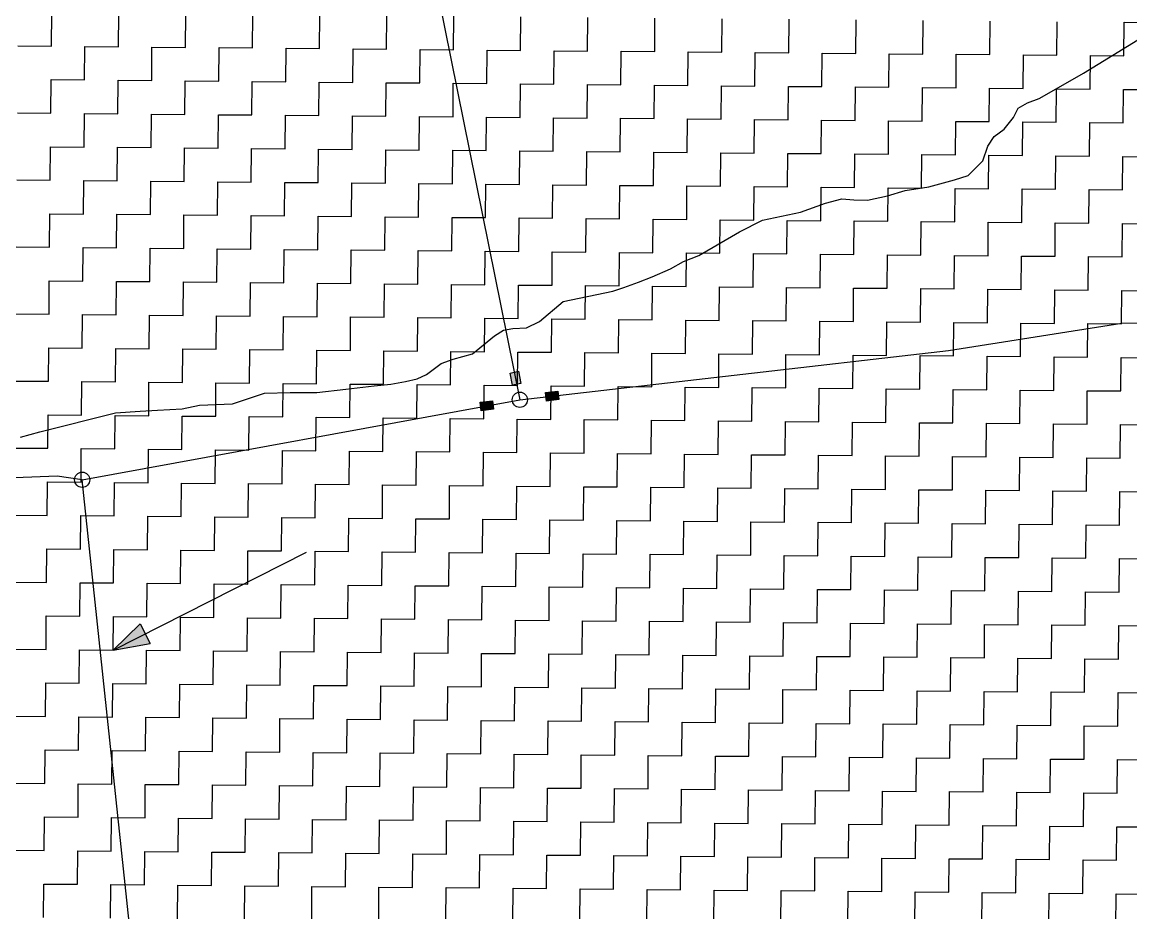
# Model space of a CAD drawing. Header units: metres. Extents: x 286188 to 288650, y 2015524 to 2018848.
# Drawn here: x 287294.1 to 287614.8, y 2016164.1 to 2016421.8 of the extents above; entities that cross this region are included whole.
import ezdxf

# ---------------------------------------------------------------- set-up
doc = ezdxf.new("R2010")
doc.units = ezdxf.units.M
doc.header["$MEASUREMENT"] = 0
for name, color, linetype in [('LINE_WATER', 4, 'Continuous'), ('POLY_HATCH', 12, 'Continuous'), ('POLY_PARCEL', 6, 'Continuous')]:
    doc.layers.add(name, color=color, linetype=linetype)

msp = doc.modelspace()

# ---------------------------------------------------------------- hatches: boundary and pattern name
for points in [[(287437.64, 2016320.78), (287435.2, 2016320.28), (287435.91, 2016316.76), (287438.35, 2016317.25)], [(287449.26, 2016312.6), (287448.98, 2016315.08), (287445.41, 2016314.66), (287445.69, 2016312.19)], [(287430.42, 2016309.82), (287430.09, 2016312.29), (287426.53, 2016311.81), (287426.86, 2016309.34)]]:
    msp.add_hatch(color=256).paths.add_polyline_path(points)
h = msp.add_hatch(color=256)
h.paths.add_polyline_path([(287329.63, 2016244.85), (287328.2, 2016247.7), (287320.34, 2016240.16)])
h.paths.add_polyline_path([(287320.34, 2016240.16), (287331.07, 2016242.01), (287329.63, 2016244.85)])

# ---------------------------------------------------------------- linework, layer by layer
for points in [[(287435.91, 2016316.76), (287435.2, 2016320.28), (287437.64, 2016320.78), (287438.35, 2016317.25)], [(287445.41, 2016314.66), (287448.98, 2016315.08), (287449.26, 2016312.6), (287445.69, 2016312.19)], [(287426.53, 2016311.81), (287430.09, 2016312.29), (287430.42, 2016309.82), (287426.86, 2016309.34)]]:
    msp.add_lwpolyline(points, close=True)
for points in [[(287320.34, 2016240.16), (287376.33, 2016268.43)], [(287320.34, 2016240.16), (287328.2, 2016247.7)], [(287328.2, 2016247.7), (287331.07, 2016242.01)], [(287320.34, 2016240.16), (287331.07, 2016242.01)]]:
    msp.add_lwpolyline(points)
for centre in [(287438.03, 2016312.56), (287311.41, 2016289.42)]:
    msp.add_circle(centre, 2.2)
at = {"layer": 'LINE_WATER'}
for p, q in [((287601.05, 2016407.02), (287618.06, 2016417.43)), ((287592.54, 2016402.07), (287601.05, 2016407.02)), ((287588.29, 2016399.73), (287592.54, 2016402.07)), ((287582.18, 2016396.88), (287584.84, 2016398.44)), ((287584.84, 2016398.44), (287588.29, 2016399.73)), ((287580.84, 2016394.25), (287582.18, 2016396.88)), ((287578.16, 2016390.84), (287580.84, 2016394.25)), ((287573.36, 2016385.87), (287575.24, 2016388.75)), ((287575.24, 2016388.75), (287578.16, 2016390.84)), ((287572, 2016381.65), (287573.36, 2016385.87)), ((287567.73, 2016377.46), (287572, 2016381.65)), ((287556.33, 2016374.13), (287563.75, 2016376.18)), ((287563.75, 2016376.18), (287567.73, 2016377.46)), ((287544.41, 2016371.59), (287549.45, 2016373.13)), ((287549.45, 2016373.13), (287556.33, 2016374.13)), ((287519.25, 2016366.8), (287526.42, 2016369.38)), ((287526.42, 2016369.38), (287531.19, 2016370.66)), ((287531.19, 2016370.66), (287534.62, 2016370.36)), ((287534.62, 2016370.36), (287538.59, 2016370.33)), ((287538.59, 2016370.33), (287544.41, 2016371.59)), ((287508.18, 2016364.46), (287519.25, 2016366.8)), ((287501.54, 2016361.09), (287508.18, 2016364.46)), ((287489.85, 2016354.32), (287501.54, 2016361.09)), ((287485.34, 2016352.52), (287489.85, 2016354.32)), ((287476.31, 2016348.1), (287481.62, 2016350.43)), ((287481.62, 2016350.43), (287485.34, 2016352.52)), ((287472.33, 2016346.56), (287476.31, 2016348.1)), ((287450.6, 2016340.94), (287464.91, 2016343.98)), ((287464.91, 2016343.98), (287468.09, 2016345.01)), ((287468.09, 2016345.01), (287472.33, 2016346.56)), ((287443.68, 2016335.19), (287450.6, 2016340.94)), ((287439.96, 2016333.37), (287443.68, 2016335.19)), ((287424.29, 2016325.85), (287430.69, 2016331.08)), ((287430.69, 2016331.08), (287433.34, 2016332.64)), ((287433.34, 2016332.64), (287435.99, 2016333.14)), ((287435.99, 2016333.14), (287439.96, 2016333.37)), ((287415.28, 2016323.03), (287418.73, 2016324.32)), ((287418.73, 2016324.32), (287424.29, 2016325.85)), ((287411.02, 2016319.89), (287415.28, 2016323.03)), ((287400.69, 2016317.08), (287404.92, 2016317.84)), ((287404.92, 2016317.84), (287408.37, 2016318.6)), ((287408.37, 2016318.6), (287411.02, 2016319.89)), ((287364.18, 2016314.5), (287371.58, 2016314.7)), ((287371.58, 2016314.7), (287374.75, 2016314.67)), ((287374.75, 2016314.67), (287379.25, 2016314.63)), ((287379.25, 2016314.63), (287387.72, 2016315.61)), ((287387.72, 2016315.61), (287395.92, 2016316.6)), ((287395.92, 2016316.6), (287400.69, 2016317.08)), ((287345.38, 2016310.98), (287354.9, 2016311.42)), ((287354.9, 2016311.42), (287364.18, 2016314.5)), ((287299.13, 2016303.29), (287321.03, 2016308.82)), ((287321.03, 2016308.82), (287328.18, 2016309.28)), ((287328.18, 2016309.28), (287333.2, 2016309.5)), ((287333.2, 2016309.5), (287340.34, 2016309.96)), ((287340.34, 2016309.96), (287345.38, 2016310.98)), ((287293.57, 2016301.76), (287299.13, 2016303.29))]:
    msp.add_line(p, q, dxfattribs=at)
at = {"layer": 'POLY_HATCH', "linetype": 'Continuous'}
for p, q in [((287302.53, 2016414.84), (287302.61, 2016424.54)), ((287321.91, 2016414.67), (287322, 2016424.36)), ((287341.3, 2016414.49), (287341.39, 2016424.19)), ((287360.69, 2016414.32), (287360.78, 2016424.01)), ((287380.08, 2016414.14), (287380.17, 2016423.84)), ((287399.47, 2016413.97), (287399.56, 2016423.66)), ((287418.86, 2016413.79), (287418.95, 2016423.49)), ((287438.25, 2016413.62), (287438.34, 2016423.31)), ((287457.64, 2016413.44), (287457.73, 2016423.14)), ((287477.03, 2016413.27), (287477.12, 2016422.96)), ((287496.42, 2016413.09), (287496.51, 2016422.79)), ((287515.81, 2016412.92), (287515.9, 2016422.61)), ((287535.2, 2016412.74), (287535.29, 2016422.44)), ((287554.59, 2016412.57), (287554.68, 2016422.26)), ((287573.98, 2016412.39), (287574.07, 2016422.09)), ((287593.37, 2016412.22), (287593.46, 2016421.91)), ((287612.76, 2016412.04), (287612.85, 2016421.74)), ((287612.85, 2016421.74), (287622.54, 2016421.65)), ((287292.83, 2016414.93), (287302.53, 2016414.84)), ((287312.13, 2016405.06), (287312.22, 2016414.76)), ((287312.22, 2016414.76), (287321.91, 2016414.67)), ((287331.52, 2016404.89), (287331.61, 2016414.58)), ((287331.61, 2016414.58), (287341.3, 2016414.49)), ((287350.91, 2016404.71), (287351, 2016414.41)), ((287351, 2016414.41), (287360.69, 2016414.32)), ((287370.3, 2016404.54), (287370.39, 2016414.23)), ((287370.39, 2016414.23), (287380.08, 2016414.14)), ((287389.69, 2016404.36), (287389.78, 2016414.06)), ((287389.78, 2016414.06), (287399.47, 2016413.97)), ((287409.08, 2016404.19), (287409.17, 2016413.88)), ((287409.17, 2016413.88), (287418.86, 2016413.79)), ((287428.47, 2016404.01), (287428.56, 2016413.71)), ((287428.56, 2016413.71), (287438.25, 2016413.62)), ((287447.86, 2016403.84), (287447.95, 2016413.53)), ((287447.95, 2016413.53), (287457.64, 2016413.44)), ((287467.25, 2016403.66), (287467.34, 2016413.36)), ((287467.34, 2016413.36), (287477.03, 2016413.27)), ((287486.64, 2016403.49), (287486.73, 2016413.18)), ((287486.73, 2016413.18), (287496.42, 2016413.09)), ((287506.03, 2016403.31), (287506.12, 2016413.01)), ((287506.12, 2016413.01), (287515.81, 2016412.92)), ((287525.42, 2016403.14), (287525.51, 2016412.83)), ((287525.51, 2016412.83), (287535.2, 2016412.74)), ((287544.81, 2016402.96), (287544.9, 2016412.66)), ((287544.9, 2016412.66), (287554.59, 2016412.57)), ((287564.2, 2016402.79), (287564.29, 2016412.48)), ((287564.29, 2016412.48), (287573.98, 2016412.39)), ((287583.59, 2016402.61), (287583.68, 2016412.3)), ((287583.68, 2016412.3), (287593.37, 2016412.22)), ((287602.98, 2016402.43), (287603.07, 2016412.13)), ((287603.07, 2016412.13), (287612.76, 2016412.04)), ((287302.35, 2016395.45), (287302.44, 2016405.15)), ((287302.44, 2016405.15), (287312.13, 2016405.06)), ((287321.74, 2016395.28), (287321.83, 2016404.97)), ((287321.83, 2016404.97), (287331.52, 2016404.89)), ((287341.13, 2016395.1), (287341.22, 2016404.8)), ((287341.22, 2016404.8), (287350.91, 2016404.71)), ((287360.52, 2016394.93), (287360.61, 2016404.62)), ((287360.61, 2016404.62), (287370.3, 2016404.54)), ((287379.91, 2016394.75), (287380, 2016404.45)), ((287380, 2016404.45), (287389.69, 2016404.36)), ((287399.3, 2016394.58), (287399.39, 2016404.27)), ((287399.39, 2016404.27), (287409.08, 2016404.19)), ((287418.69, 2016394.4), (287418.78, 2016404.1)), ((287418.78, 2016404.1), (287428.47, 2016404.01)), ((287438.08, 2016394.23), (287438.17, 2016403.92)), ((287438.17, 2016403.92), (287447.86, 2016403.84)), ((287457.47, 2016394.05), (287457.55, 2016403.75)), ((287457.55, 2016403.75), (287467.25, 2016403.66)), ((287476.86, 2016393.88), (287476.94, 2016403.57)), ((287476.94, 2016403.57), (287486.64, 2016403.49)), ((287496.25, 2016393.7), (287496.33, 2016403.4)), ((287496.33, 2016403.4), (287506.03, 2016403.31)), ((287515.64, 2016393.53), (287515.72, 2016403.22)), ((287515.72, 2016403.22), (287525.42, 2016403.14)), ((287535.03, 2016393.35), (287535.11, 2016403.05)), ((287535.11, 2016403.05), (287544.81, 2016402.96)), ((287554.42, 2016393.18), (287554.5, 2016402.87)), ((287554.5, 2016402.87), (287564.2, 2016402.79)), ((287573.81, 2016393), (287573.89, 2016402.7)), ((287573.89, 2016402.7), (287583.59, 2016402.61)), ((287593.2, 2016392.83), (287593.28, 2016402.52)), ((287593.28, 2016402.52), (287602.98, 2016402.43)), ((287612.58, 2016392.65), (287612.67, 2016402.35)), ((287612.67, 2016402.35), (287622.37, 2016402.26)), ((287292.66, 2016395.54), (287302.35, 2016395.45)), ((287311.96, 2016385.67), (287312.04, 2016395.37)), ((287312.04, 2016395.37), (287321.74, 2016395.28)), ((287331.35, 2016385.5), (287331.43, 2016395.19)), ((287331.43, 2016395.19), (287341.13, 2016395.1)), ((287350.74, 2016385.32), (287350.82, 2016395.02)), ((287350.82, 2016395.02), (287360.52, 2016394.93)), ((287370.13, 2016385.15), (287370.21, 2016394.84)), ((287370.21, 2016394.84), (287379.91, 2016394.75)), ((287389.52, 2016384.97), (287389.6, 2016394.67)), ((287389.6, 2016394.67), (287399.3, 2016394.58)), ((287408.91, 2016384.8), (287408.99, 2016394.49)), ((287408.99, 2016394.49), (287418.69, 2016394.4)), ((287428.3, 2016384.62), (287428.38, 2016394.32)), ((287428.38, 2016394.32), (287438.08, 2016394.23)), ((287447.68, 2016384.45), (287447.77, 2016394.14)), ((287447.77, 2016394.14), (287457.47, 2016394.05)), ((287467.07, 2016384.27), (287467.16, 2016393.97)), ((287467.16, 2016393.97), (287476.86, 2016393.88)), ((287486.46, 2016384.1), (287486.55, 2016393.79)), ((287486.55, 2016393.79), (287496.25, 2016393.7)), ((287505.85, 2016383.92), (287505.94, 2016393.62)), ((287505.94, 2016393.62), (287515.64, 2016393.53)), ((287525.24, 2016383.75), (287525.33, 2016393.44)), ((287525.33, 2016393.44), (287535.03, 2016393.35)), ((287544.63, 2016383.57), (287544.72, 2016393.27)), ((287544.72, 2016393.27), (287554.42, 2016393.18)), ((287564.02, 2016383.4), (287564.11, 2016393.09)), ((287564.11, 2016393.09), (287573.81, 2016393)), ((287583.41, 2016383.22), (287583.5, 2016392.92)), ((287583.5, 2016392.92), (287593.2, 2016392.83)), ((287602.8, 2016383.05), (287602.89, 2016392.74)), ((287602.89, 2016392.74), (287612.58, 2016392.65)), ((287302.17, 2016376.07), (287302.26, 2016385.76)), ((287302.26, 2016385.76), (287311.96, 2016385.67)), ((287321.56, 2016375.89), (287321.65, 2016385.58)), ((287321.65, 2016385.58), (287331.35, 2016385.5)), ((287340.95, 2016375.71), (287341.04, 2016385.41)), ((287341.04, 2016385.41), (287350.74, 2016385.32)), ((287360.34, 2016375.54), (287360.43, 2016385.23)), ((287360.43, 2016385.23), (287370.13, 2016385.15)), ((287379.73, 2016375.36), (287379.82, 2016385.06)), ((287379.82, 2016385.06), (287389.52, 2016384.97)), ((287399.12, 2016375.19), (287399.21, 2016384.88)), ((287399.21, 2016384.88), (287408.91, 2016384.8)), ((287418.51, 2016375.01), (287418.6, 2016384.71)), ((287418.6, 2016384.71), (287428.3, 2016384.62)), ((287437.9, 2016374.84), (287437.99, 2016384.53)), ((287437.99, 2016384.53), (287447.68, 2016384.45)), ((287457.29, 2016374.66), (287457.38, 2016384.36)), ((287457.38, 2016384.36), (287467.07, 2016384.27)), ((287476.68, 2016374.49), (287476.77, 2016384.18)), ((287476.77, 2016384.18), (287486.46, 2016384.1)), ((287496.07, 2016374.31), (287496.16, 2016384.01)), ((287496.16, 2016384.01), (287505.85, 2016383.92)), ((287515.46, 2016374.14), (287515.55, 2016383.83)), ((287515.55, 2016383.83), (287525.24, 2016383.75)), ((287534.85, 2016373.96), (287534.94, 2016383.66)), ((287534.94, 2016383.66), (287544.63, 2016383.57)), ((287554.24, 2016373.79), (287554.33, 2016383.48)), ((287554.33, 2016383.48), (287564.02, 2016383.4)), ((287573.63, 2016373.61), (287573.72, 2016383.31)), ((287573.72, 2016383.31), (287583.41, 2016383.22)), ((287593.02, 2016373.44), (287593.11, 2016383.13)), ((287593.11, 2016383.13), (287602.8, 2016383.05)), ((287612.41, 2016373.26), (287612.5, 2016382.96)), ((287612.5, 2016382.96), (287622.19, 2016382.87)), ((287292.48, 2016376.15), (287302.17, 2016376.07)), ((287311.78, 2016366.28), (287311.87, 2016375.98)), ((287311.87, 2016375.98), (287321.56, 2016375.89)), ((287331.17, 2016366.11), (287331.26, 2016375.8)), ((287331.26, 2016375.8), (287340.95, 2016375.71)), ((287350.56, 2016365.93), (287350.65, 2016375.63)), ((287350.65, 2016375.63), (287360.34, 2016375.54)), ((287369.95, 2016365.76), (287370.04, 2016375.45)), ((287370.04, 2016375.45), (287379.73, 2016375.36)), ((287389.34, 2016365.58), (287389.43, 2016375.28)), ((287389.43, 2016375.28), (287399.12, 2016375.19)), ((287408.73, 2016365.41), (287408.82, 2016375.1)), ((287408.82, 2016375.1), (287418.51, 2016375.01)), ((287428.12, 2016365.23), (287428.21, 2016374.93)), ((287428.21, 2016374.93), (287437.9, 2016374.84)), ((287447.51, 2016365.06), (287447.6, 2016374.75)), ((287447.6, 2016374.75), (287457.29, 2016374.66)), ((287466.9, 2016364.88), (287466.99, 2016374.58)), ((287466.99, 2016374.58), (287476.68, 2016374.49)), ((287486.29, 2016364.71), (287486.38, 2016374.4)), ((287486.38, 2016374.4), (287496.07, 2016374.31)), ((287505.68, 2016364.53), (287505.77, 2016374.23)), ((287505.77, 2016374.23), (287515.46, 2016374.14)), ((287525.07, 2016364.36), (287525.16, 2016374.05)), ((287525.16, 2016374.05), (287534.85, 2016373.96)), ((287544.46, 2016364.18), (287544.55, 2016373.88)), ((287544.55, 2016373.88), (287554.24, 2016373.79)), ((287563.85, 2016364.01), (287563.94, 2016373.7)), ((287563.94, 2016373.7), (287573.63, 2016373.61)), ((287583.24, 2016363.83), (287583.33, 2016373.53)), ((287583.33, 2016373.53), (287593.02, 2016373.44)), ((287602.63, 2016363.66), (287602.71, 2016373.35)), ((287602.71, 2016373.35), (287612.41, 2016373.26)), ((287302, 2016356.68), (287302.09, 2016366.37)), ((287302.09, 2016366.37), (287311.78, 2016366.28)), ((287321.39, 2016356.5), (287321.48, 2016366.2)), ((287321.48, 2016366.2), (287331.17, 2016366.11)), ((287340.78, 2016356.33), (287340.87, 2016366.02)), ((287340.87, 2016366.02), (287350.56, 2016365.93)), ((287360.17, 2016356.15), (287360.26, 2016365.84)), ((287360.26, 2016365.84), (287369.95, 2016365.76)), ((287379.56, 2016355.97), (287379.65, 2016365.67)), ((287379.65, 2016365.67), (287389.34, 2016365.58)), ((287398.95, 2016355.8), (287399.04, 2016365.49)), ((287399.04, 2016365.49), (287408.73, 2016365.41)), ((287418.34, 2016355.62), (287418.43, 2016365.32)), ((287418.43, 2016365.32), (287428.12, 2016365.23)), ((287437.73, 2016355.45), (287437.81, 2016365.14)), ((287437.81, 2016365.14), (287447.51, 2016365.06)), ((287457.12, 2016355.27), (287457.2, 2016364.97)), ((287457.2, 2016364.97), (287466.9, 2016364.88)), ((287476.51, 2016355.1), (287476.59, 2016364.79)), ((287476.59, 2016364.79), (287486.29, 2016364.71)), ((287495.9, 2016354.92), (287495.98, 2016364.62)), ((287495.98, 2016364.62), (287505.68, 2016364.53)), ((287515.29, 2016354.75), (287515.37, 2016364.44)), ((287515.37, 2016364.44), (287525.07, 2016364.36)), ((287534.68, 2016354.57), (287534.76, 2016364.27)), ((287534.76, 2016364.27), (287544.46, 2016364.18)), ((287554.07, 2016354.4), (287554.15, 2016364.09)), ((287554.15, 2016364.09), (287563.85, 2016364.01)), ((287573.46, 2016354.22), (287573.54, 2016363.92)), ((287573.54, 2016363.92), (287583.24, 2016363.83)), ((287592.84, 2016354.05), (287592.93, 2016363.74)), ((287592.93, 2016363.74), (287602.63, 2016363.66)), ((287612.23, 2016353.87), (287612.32, 2016363.57)), ((287612.32, 2016363.57), (287622.02, 2016363.48)), ((287292.3, 2016356.76), (287302, 2016356.68)), ((287311.61, 2016346.89), (287311.69, 2016356.59)), ((287311.69, 2016356.59), (287321.39, 2016356.5)), ((287331, 2016346.72), (287331.08, 2016356.41)), ((287331.08, 2016356.41), (287340.78, 2016356.33)), ((287350.39, 2016346.54), (287350.47, 2016356.24)), ((287350.47, 2016356.24), (287360.17, 2016356.15)), ((287369.78, 2016346.37), (287369.86, 2016356.06)), ((287369.86, 2016356.06), (287379.56, 2016355.97)), ((287389.17, 2016346.19), (287389.25, 2016355.89)), ((287389.25, 2016355.89), (287398.95, 2016355.8)), ((287408.56, 2016346.02), (287408.64, 2016355.71)), ((287408.64, 2016355.71), (287418.34, 2016355.62)), ((287427.94, 2016345.84), (287428.03, 2016355.54)), ((287428.03, 2016355.54), (287437.73, 2016355.45)), ((287447.33, 2016345.67), (287447.42, 2016355.36)), ((287447.42, 2016355.36), (287457.12, 2016355.27)), ((287466.72, 2016345.49), (287466.81, 2016355.19)), ((287466.81, 2016355.19), (287476.51, 2016355.1)), ((287486.11, 2016345.32), (287486.2, 2016355.01)), ((287486.2, 2016355.01), (287495.9, 2016354.92)), ((287505.5, 2016345.14), (287505.59, 2016354.84)), ((287505.59, 2016354.84), (287515.29, 2016354.75)), ((287524.89, 2016344.97), (287524.98, 2016354.66)), ((287524.98, 2016354.66), (287534.68, 2016354.57)), ((287544.28, 2016344.79), (287544.37, 2016354.49)), ((287544.37, 2016354.49), (287554.07, 2016354.4)), ((287563.67, 2016344.62), (287563.76, 2016354.31)), ((287563.76, 2016354.31), (287573.46, 2016354.22)), ((287583.06, 2016344.44), (287583.15, 2016354.14)), ((287583.15, 2016354.14), (287592.84, 2016354.05)), ((287602.45, 2016344.27), (287602.54, 2016353.96)), ((287602.54, 2016353.96), (287612.23, 2016353.87)), ((287301.82, 2016337.29), (287301.91, 2016346.98)), ((287301.91, 2016346.98), (287311.61, 2016346.89)), ((287321.21, 2016337.11), (287321.3, 2016346.81)), ((287321.3, 2016346.81), (287331, 2016346.72)), ((287340.6, 2016336.94), (287340.69, 2016346.63)), ((287340.69, 2016346.63), (287350.39, 2016346.54)), ((287359.99, 2016336.76), (287360.08, 2016346.46)), ((287360.08, 2016346.46), (287369.78, 2016346.37)), ((287379.38, 2016336.59), (287379.47, 2016346.28)), ((287379.47, 2016346.28), (287389.17, 2016346.19)), ((287398.77, 2016336.41), (287398.86, 2016346.1)), ((287398.86, 2016346.1), (287408.56, 2016346.02)), ((287418.16, 2016336.23), (287418.25, 2016345.93)), ((287418.25, 2016345.93), (287427.94, 2016345.84)), ((287437.55, 2016336.06), (287437.64, 2016345.75)), ((287437.64, 2016345.75), (287447.33, 2016345.67)), ((287456.94, 2016335.88), (287457.03, 2016345.58)), ((287457.03, 2016345.58), (287466.72, 2016345.49)), ((287476.33, 2016335.71), (287476.42, 2016345.4)), ((287476.42, 2016345.4), (287486.11, 2016345.32)), ((287495.72, 2016335.53), (287495.81, 2016345.23)), ((287495.81, 2016345.23), (287505.5, 2016345.14)), ((287515.11, 2016335.36), (287515.2, 2016345.05)), ((287515.2, 2016345.05), (287524.89, 2016344.97)), ((287534.5, 2016335.18), (287534.59, 2016344.88)), ((287534.59, 2016344.88), (287544.28, 2016344.79)), ((287553.89, 2016335.01), (287553.98, 2016344.7)), ((287553.98, 2016344.7), (287563.67, 2016344.62)), ((287573.28, 2016334.83), (287573.37, 2016344.53)), ((287573.37, 2016344.53), (287583.06, 2016344.44)), ((287592.67, 2016334.66), (287592.76, 2016344.35)), ((287592.76, 2016344.35), (287602.45, 2016344.27)), ((287612.06, 2016334.48), (287612.15, 2016344.18)), ((287612.15, 2016344.18), (287621.84, 2016344.09)), ((287292.13, 2016337.37), (287301.82, 2016337.29)), ((287311.43, 2016327.5), (287311.52, 2016337.2)), ((287311.52, 2016337.2), (287321.21, 2016337.11)), ((287330.82, 2016327.33), (287330.91, 2016337.02)), ((287330.91, 2016337.02), (287340.6, 2016336.94)), ((287350.21, 2016327.15), (287350.3, 2016336.85)), ((287350.3, 2016336.85), (287359.99, 2016336.76)), ((287369.6, 2016326.98), (287369.69, 2016336.67)), ((287369.69, 2016336.67), (287379.38, 2016336.59)), ((287388.99, 2016326.8), (287389.08, 2016336.5)), ((287389.08, 2016336.5), (287398.77, 2016336.41)), ((287408.38, 2016326.63), (287408.47, 2016336.32)), ((287408.47, 2016336.32), (287418.16, 2016336.23)), ((287427.77, 2016326.45), (287427.86, 2016336.15)), ((287427.86, 2016336.15), (287437.55, 2016336.06)), ((287447.16, 2016326.28), (287447.25, 2016335.97)), ((287447.25, 2016335.97), (287456.94, 2016335.88)), ((287466.55, 2016326.1), (287466.64, 2016335.8)), ((287466.64, 2016335.8), (287476.33, 2016335.71)), ((287485.94, 2016325.93), (287486.03, 2016335.62)), ((287486.03, 2016335.62), (287495.72, 2016335.53)), ((287505.33, 2016325.75), (287505.42, 2016335.45)), ((287505.42, 2016335.45), (287515.11, 2016335.36)), ((287524.72, 2016325.58), (287524.81, 2016335.27)), ((287524.81, 2016335.27), (287534.5, 2016335.18)), ((287544.11, 2016325.4), (287544.2, 2016335.1)), ((287544.2, 2016335.1), (287553.89, 2016335.01)), ((287563.5, 2016325.23), (287563.59, 2016334.92)), ((287563.59, 2016334.92), (287573.28, 2016334.83)), ((287582.89, 2016325.05), (287582.97, 2016334.75)), ((287582.97, 2016334.75), (287592.67, 2016334.66)), ((287602.28, 2016324.88), (287602.36, 2016334.57)), ((287602.36, 2016334.57), (287612.06, 2016334.48)), ((287301.65, 2016317.9), (287301.74, 2016327.59)), ((287301.74, 2016327.59), (287311.43, 2016327.5)), ((287321.04, 2016317.72), (287321.13, 2016327.42)), ((287321.13, 2016327.42), (287330.82, 2016327.33)), ((287340.43, 2016317.55), (287340.52, 2016327.24)), ((287340.52, 2016327.24), (287350.21, 2016327.15)), ((287359.82, 2016317.37), (287359.91, 2016327.07)), ((287359.91, 2016327.07), (287369.6, 2016326.98)), ((287379.21, 2016317.2), (287379.3, 2016326.89)), ((287379.3, 2016326.89), (287388.99, 2016326.8)), ((287398.6, 2016317.02), (287398.69, 2016326.72)), ((287398.69, 2016326.72), (287408.38, 2016326.63)), ((287417.99, 2016316.85), (287418.07, 2016326.54)), ((287418.07, 2016326.54), (287427.77, 2016326.45)), ((287437.38, 2016316.67), (287437.46, 2016326.36)), ((287437.46, 2016326.36), (287447.16, 2016326.28)), ((287456.77, 2016316.49), (287456.85, 2016326.19)), ((287456.85, 2016326.19), (287466.55, 2016326.1)), ((287476.16, 2016316.32), (287476.24, 2016326.01)), ((287476.24, 2016326.01), (287485.94, 2016325.93)), ((287495.55, 2016316.14), (287495.63, 2016325.84)), ((287495.63, 2016325.84), (287505.33, 2016325.75)), ((287514.94, 2016315.97), (287515.02, 2016325.66)), ((287515.02, 2016325.66), (287524.72, 2016325.58)), ((287534.33, 2016315.79), (287534.41, 2016325.49)), ((287534.41, 2016325.49), (287544.11, 2016325.4)), ((287553.72, 2016315.62), (287553.8, 2016325.31)), ((287553.8, 2016325.31), (287563.5, 2016325.23)), ((287573.1, 2016315.44), (287573.19, 2016325.14)), ((287573.19, 2016325.14), (287582.89, 2016325.05)), ((287592.49, 2016315.27), (287592.58, 2016324.96)), ((287592.58, 2016324.96), (287602.28, 2016324.88)), ((287611.88, 2016315.09), (287611.97, 2016324.79)), ((287611.97, 2016324.79), (287621.67, 2016324.7)), ((287291.95, 2016317.98), (287301.65, 2016317.9)), ((287311.26, 2016308.11), (287311.34, 2016317.81)), ((287311.34, 2016317.81), (287321.04, 2016317.72)), ((287330.65, 2016307.94), (287330.73, 2016317.63)), ((287330.73, 2016317.63), (287340.43, 2016317.55)), ((287350.04, 2016307.76), (287350.12, 2016317.46)), ((287350.12, 2016317.46), (287359.82, 2016317.37)), ((287369.43, 2016307.59), (287369.51, 2016317.28)), ((287369.51, 2016317.28), (287379.21, 2016317.2)), ((287388.82, 2016307.41), (287388.9, 2016317.11)), ((287388.9, 2016317.11), (287398.6, 2016317.02)), ((287408.2, 2016307.24), (287408.29, 2016316.93)), ((287408.29, 2016316.93), (287417.99, 2016316.85)), ((287427.59, 2016307.06), (287427.68, 2016316.76)), ((287427.68, 2016316.76), (287437.38, 2016316.67)), ((287446.98, 2016306.89), (287447.07, 2016316.58)), ((287447.07, 2016316.58), (287456.77, 2016316.49)), ((287466.37, 2016306.71), (287466.46, 2016316.41)), ((287466.46, 2016316.41), (287476.16, 2016316.32)), ((287485.76, 2016306.54), (287485.85, 2016316.23)), ((287485.85, 2016316.23), (287495.55, 2016316.14)), ((287505.15, 2016306.36), (287505.24, 2016316.06)), ((287505.24, 2016316.06), (287514.94, 2016315.97)), ((287524.54, 2016306.19), (287524.63, 2016315.88)), ((287524.63, 2016315.88), (287534.33, 2016315.79)), ((287543.93, 2016306.01), (287544.02, 2016315.71)), ((287544.02, 2016315.71), (287553.72, 2016315.62)), ((287563.32, 2016305.84), (287563.41, 2016315.53)), ((287563.41, 2016315.53), (287573.1, 2016315.44)), ((287582.71, 2016305.66), (287582.8, 2016315.36)), ((287582.8, 2016315.36), (287592.49, 2016315.27)), ((287602.1, 2016305.49), (287602.19, 2016315.18)), ((287602.19, 2016315.18), (287611.88, 2016315.09)), ((287301.47, 2016298.51), (287301.56, 2016308.2)), ((287301.56, 2016308.2), (287311.26, 2016308.11)), ((287320.86, 2016298.33), (287320.95, 2016308.03)), ((287320.95, 2016308.03), (287330.65, 2016307.94)), ((287340.25, 2016298.16), (287340.34, 2016307.85)), ((287340.34, 2016307.85), (287350.04, 2016307.76)), ((287359.64, 2016297.98), (287359.73, 2016307.68)), ((287359.73, 2016307.68), (287369.43, 2016307.59)), ((287379.03, 2016297.81), (287379.12, 2016307.5)), ((287379.12, 2016307.5), (287388.82, 2016307.41)), ((287398.42, 2016297.63), (287398.51, 2016307.33)), ((287398.51, 2016307.33), (287408.2, 2016307.24)), ((287417.81, 2016297.46), (287417.9, 2016307.15)), ((287417.9, 2016307.15), (287427.59, 2016307.06)), ((287437.2, 2016297.28), (287437.29, 2016306.98)), ((287437.29, 2016306.98), (287446.98, 2016306.89)), ((287456.59, 2016297.11), (287456.68, 2016306.8)), ((287456.68, 2016306.8), (287466.37, 2016306.71)), ((287475.98, 2016296.93), (287476.07, 2016306.62)), ((287476.07, 2016306.62), (287485.76, 2016306.54)), ((287495.37, 2016296.75), (287495.46, 2016306.45)), ((287495.46, 2016306.45), (287505.15, 2016306.36)), ((287514.76, 2016296.58), (287514.85, 2016306.27)), ((287514.85, 2016306.27), (287524.54, 2016306.19)), ((287534.15, 2016296.4), (287534.24, 2016306.1)), ((287534.24, 2016306.1), (287543.93, 2016306.01)), ((287553.54, 2016296.23), (287553.63, 2016305.92)), ((287553.63, 2016305.92), (287563.32, 2016305.84)), ((287572.93, 2016296.05), (287573.02, 2016305.75)), ((287573.02, 2016305.75), (287582.71, 2016305.66)), ((287592.32, 2016295.88), (287592.41, 2016305.57)), ((287592.41, 2016305.57), (287602.1, 2016305.49)), ((287611.71, 2016295.7), (287611.8, 2016305.4)), ((287611.8, 2016305.4), (287621.49, 2016305.31)), ((287291.78, 2016298.59), (287301.47, 2016298.51)), ((287311.08, 2016288.72), (287311.17, 2016298.42)), ((287311.17, 2016298.42), (287320.86, 2016298.33)), ((287330.47, 2016288.55), (287330.56, 2016298.24)), ((287330.56, 2016298.24), (287340.25, 2016298.16)), ((287349.86, 2016288.37), (287349.95, 2016298.07)), ((287349.95, 2016298.07), (287359.64, 2016297.98)), ((287369.25, 2016288.2), (287369.34, 2016297.89)), ((287369.34, 2016297.89), (287379.03, 2016297.81)), ((287388.64, 2016288.02), (287388.73, 2016297.72)), ((287388.73, 2016297.72), (287398.42, 2016297.63)), ((287408.03, 2016287.85), (287408.12, 2016297.54)), ((287408.12, 2016297.54), (287417.81, 2016297.46)), ((287427.42, 2016287.67), (287427.51, 2016297.37)), ((287427.51, 2016297.37), (287437.2, 2016297.28)), ((287446.81, 2016287.5), (287446.9, 2016297.19)), ((287446.9, 2016297.19), (287456.59, 2016297.11)), ((287466.2, 2016287.32), (287466.29, 2016297.02)), ((287466.29, 2016297.02), (287475.98, 2016296.93)), ((287485.59, 2016287.15), (287485.68, 2016296.84)), ((287485.68, 2016296.84), (287495.37, 2016296.75)), ((287504.98, 2016286.97), (287505.07, 2016296.67)), ((287505.07, 2016296.67), (287514.76, 2016296.58)), ((287524.37, 2016286.8), (287524.46, 2016296.49)), ((287524.46, 2016296.49), (287534.15, 2016296.4)), ((287543.76, 2016286.62), (287543.85, 2016296.32)), ((287543.85, 2016296.32), (287553.54, 2016296.23)), ((287563.15, 2016286.45), (287563.23, 2016296.14)), ((287563.23, 2016296.14), (287572.93, 2016296.05)), ((287582.54, 2016286.27), (287582.62, 2016295.97)), ((287582.62, 2016295.97), (287592.32, 2016295.88)), ((287601.93, 2016286.1), (287602.01, 2016295.79)), ((287602.01, 2016295.79), (287611.71, 2016295.7)), ((287301.3, 2016279.12), (287301.39, 2016288.81)), ((287301.39, 2016288.81), (287311.08, 2016288.72)), ((287320.69, 2016278.94), (287320.78, 2016288.64)), ((287320.78, 2016288.64), (287330.47, 2016288.55)), ((287340.08, 2016278.77), (287340.17, 2016288.46)), ((287340.17, 2016288.46), (287349.86, 2016288.37)), ((287359.47, 2016278.59), (287359.56, 2016288.29)), ((287359.56, 2016288.29), (287369.25, 2016288.2)), ((287378.86, 2016278.42), (287378.95, 2016288.11)), ((287378.95, 2016288.11), (287388.64, 2016288.02)), ((287398.25, 2016278.24), (287398.33, 2016287.94)), ((287398.33, 2016287.94), (287408.03, 2016287.85)), ((287417.64, 2016278.07), (287417.72, 2016287.76)), ((287417.72, 2016287.76), (287427.42, 2016287.67)), ((287437.03, 2016277.89), (287437.11, 2016287.59)), ((287437.11, 2016287.59), (287446.81, 2016287.5)), ((287456.42, 2016277.72), (287456.5, 2016287.41)), ((287456.5, 2016287.41), (287466.2, 2016287.32)), ((287475.81, 2016277.54), (287475.89, 2016287.24)), ((287475.89, 2016287.24), (287485.59, 2016287.15)), ((287495.2, 2016277.37), (287495.28, 2016287.06)), ((287495.28, 2016287.06), (287504.98, 2016286.97)), ((287514.59, 2016277.19), (287514.67, 2016286.88)), ((287514.67, 2016286.88), (287524.37, 2016286.8)), ((287533.98, 2016277.02), (287534.06, 2016286.71)), ((287534.06, 2016286.71), (287543.76, 2016286.62)), ((287553.36, 2016276.84), (287553.45, 2016286.53)), ((287553.45, 2016286.53), (287563.15, 2016286.45)), ((287572.75, 2016276.66), (287572.84, 2016286.36)), ((287572.84, 2016286.36), (287582.54, 2016286.27)), ((287592.14, 2016276.49), (287592.23, 2016286.18)), ((287592.23, 2016286.18), (287601.93, 2016286.1)), ((287611.53, 2016276.31), (287611.62, 2016286.01)), ((287611.62, 2016286.01), (287621.32, 2016285.92)), ((287291.6, 2016279.2), (287301.3, 2016279.12)), ((287310.91, 2016269.33), (287310.99, 2016279.03)), ((287310.99, 2016279.03), (287320.69, 2016278.94)), ((287330.3, 2016269.16), (287330.38, 2016278.85)), ((287330.38, 2016278.85), (287340.08, 2016278.77)), ((287349.69, 2016268.98), (287349.77, 2016278.68)), ((287349.77, 2016278.68), (287359.47, 2016278.59)), ((287369.08, 2016268.81), (287369.16, 2016278.5)), ((287369.16, 2016278.5), (287378.86, 2016278.42)), ((287388.47, 2016268.63), (287388.55, 2016278.33)), ((287388.55, 2016278.33), (287398.25, 2016278.24)), ((287407.85, 2016268.46), (287407.94, 2016278.15)), ((287407.94, 2016278.15), (287417.64, 2016278.07)), ((287427.24, 2016268.28), (287427.33, 2016277.98)), ((287427.33, 2016277.98), (287437.03, 2016277.89)), ((287446.63, 2016268.11), (287446.72, 2016277.8)), ((287446.72, 2016277.8), (287456.42, 2016277.72)), ((287466.02, 2016267.93), (287466.11, 2016277.63)), ((287466.11, 2016277.63), (287475.81, 2016277.54)), ((287485.41, 2016267.76), (287485.5, 2016277.45)), ((287485.5, 2016277.45), (287495.2, 2016277.37)), ((287504.8, 2016267.58), (287504.89, 2016277.28)), ((287504.89, 2016277.28), (287514.59, 2016277.19)), ((287524.19, 2016267.41), (287524.28, 2016277.1)), ((287524.28, 2016277.1), (287533.98, 2016277.02)), ((287543.58, 2016267.23), (287543.67, 2016276.93)), ((287543.67, 2016276.93), (287553.36, 2016276.84)), ((287562.97, 2016267.06), (287563.06, 2016276.75)), ((287563.06, 2016276.75), (287572.75, 2016276.66)), ((287582.36, 2016266.88), (287582.45, 2016276.58)), ((287582.45, 2016276.58), (287592.14, 2016276.49)), ((287601.75, 2016266.71), (287601.84, 2016276.4)), ((287601.84, 2016276.4), (287611.53, 2016276.31)), ((287301.12, 2016259.73), (287301.21, 2016269.42)), ((287301.21, 2016269.42), (287310.91, 2016269.33)), ((287320.51, 2016259.55), (287320.6, 2016269.25)), ((287320.6, 2016269.25), (287330.3, 2016269.16)), ((287339.9, 2016259.38), (287339.99, 2016269.07)), ((287339.99, 2016269.07), (287349.69, 2016268.98)), ((287359.29, 2016259.2), (287359.38, 2016268.9)), ((287359.38, 2016268.9), (287369.08, 2016268.81)), ((287378.68, 2016259.03), (287378.77, 2016268.72)), ((287378.77, 2016268.72), (287388.47, 2016268.63)), ((287398.07, 2016258.85), (287398.16, 2016268.55)), ((287398.16, 2016268.55), (287407.85, 2016268.46)), ((287417.46, 2016258.68), (287417.55, 2016268.37)), ((287417.55, 2016268.37), (287427.24, 2016268.28)), ((287436.85, 2016258.5), (287436.94, 2016268.2)), ((287436.94, 2016268.2), (287446.63, 2016268.11)), ((287456.24, 2016258.33), (287456.33, 2016268.02)), ((287456.33, 2016268.02), (287466.02, 2016267.93)), ((287475.63, 2016258.15), (287475.72, 2016267.85)), ((287475.72, 2016267.85), (287485.41, 2016267.76)), ((287495.02, 2016257.98), (287495.11, 2016267.67)), ((287495.11, 2016267.67), (287504.8, 2016267.58)), ((287514.41, 2016257.8), (287514.5, 2016267.5)), ((287514.5, 2016267.5), (287524.19, 2016267.41)), ((287533.8, 2016257.63), (287533.89, 2016267.32)), ((287533.89, 2016267.32), (287543.58, 2016267.23)), ((287553.19, 2016257.45), (287553.28, 2016267.15)), ((287553.28, 2016267.15), (287562.97, 2016267.06)), ((287572.58, 2016257.28), (287572.67, 2016266.97)), ((287572.67, 2016266.97), (287582.36, 2016266.88)), ((287591.97, 2016257.1), (287592.06, 2016266.79)), ((287592.06, 2016266.79), (287601.75, 2016266.71)), ((287611.36, 2016256.92), (287611.45, 2016266.62)), ((287611.45, 2016266.62), (287621.14, 2016266.53)), ((287291.43, 2016259.81), (287301.12, 2016259.73)), ((287310.73, 2016249.94), (287310.82, 2016259.64)), ((287310.82, 2016259.64), (287320.51, 2016259.55)), ((287330.12, 2016249.77), (287330.21, 2016259.46)), ((287330.21, 2016259.46), (287339.9, 2016259.38)), ((287349.51, 2016249.59), (287349.6, 2016259.29)), ((287349.6, 2016259.29), (287359.29, 2016259.2)), ((287368.9, 2016249.42), (287368.99, 2016259.11)), ((287368.99, 2016259.11), (287378.68, 2016259.03)), ((287388.29, 2016249.24), (287388.38, 2016258.94)), ((287388.38, 2016258.94), (287398.07, 2016258.85)), ((287407.68, 2016249.07), (287407.77, 2016258.76)), ((287407.77, 2016258.76), (287417.46, 2016258.68)), ((287427.07, 2016248.89), (287427.16, 2016258.59)), ((287427.16, 2016258.59), (287436.85, 2016258.5)), ((287446.46, 2016248.72), (287446.55, 2016258.41)), ((287446.55, 2016258.41), (287456.24, 2016258.33)), ((287465.85, 2016248.54), (287465.94, 2016258.24)), ((287465.94, 2016258.24), (287475.63, 2016258.15)), ((287485.24, 2016248.37), (287485.33, 2016258.06)), ((287485.33, 2016258.06), (287495.02, 2016257.98)), ((287504.63, 2016248.19), (287504.72, 2016257.89)), ((287504.72, 2016257.89), (287514.41, 2016257.8)), ((287524.02, 2016248.02), (287524.11, 2016257.71)), ((287524.11, 2016257.71), (287533.8, 2016257.63)), ((287543.41, 2016247.84), (287543.49, 2016257.54)), ((287543.49, 2016257.54), (287553.19, 2016257.45)), ((287562.8, 2016247.67), (287562.88, 2016257.36)), ((287562.88, 2016257.36), (287572.58, 2016257.28)), ((287582.19, 2016247.49), (287582.27, 2016257.19)), ((287582.27, 2016257.19), (287591.97, 2016257.1)), ((287601.58, 2016247.32), (287601.66, 2016257.01)), ((287601.66, 2016257.01), (287611.36, 2016256.92)), ((287300.95, 2016240.34), (287301.04, 2016250.03)), ((287301.04, 2016250.03), (287310.73, 2016249.94)), ((287320.34, 2016240.16), (287320.43, 2016249.86)), ((287320.43, 2016249.86), (287330.12, 2016249.77)), ((287339.73, 2016239.99), (287339.82, 2016249.68)), ((287339.82, 2016249.68), (287349.51, 2016249.59)), ((287359.12, 2016239.81), (287359.21, 2016249.51)), ((287359.21, 2016249.51), (287368.9, 2016249.42)), ((287378.51, 2016239.64), (287378.6, 2016249.33)), ((287378.6, 2016249.33), (287388.29, 2016249.24)), ((287397.9, 2016239.46), (287397.98, 2016249.16)), ((287397.98, 2016249.16), (287407.68, 2016249.07)), ((287417.29, 2016239.29), (287417.37, 2016248.98)), ((287417.37, 2016248.98), (287427.07, 2016248.89)), ((287436.68, 2016239.11), (287436.76, 2016248.81)), ((287436.76, 2016248.81), (287446.46, 2016248.72)), ((287456.07, 2016238.94), (287456.15, 2016248.63)), ((287456.15, 2016248.63), (287465.85, 2016248.54)), ((287475.46, 2016238.76), (287475.54, 2016248.46)), ((287475.54, 2016248.46), (287485.24, 2016248.37)), ((287494.85, 2016238.59), (287494.93, 2016248.28)), ((287494.93, 2016248.28), (287504.63, 2016248.19)), ((287514.24, 2016238.41), (287514.32, 2016248.11)), ((287514.32, 2016248.11), (287524.02, 2016248.02)), ((287533.62, 2016238.24), (287533.71, 2016247.93)), ((287533.71, 2016247.93), (287543.41, 2016247.84)), ((287553.01, 2016238.06), (287553.1, 2016247.76)), ((287553.1, 2016247.76), (287562.8, 2016247.67)), ((287572.4, 2016237.89), (287572.49, 2016247.58)), ((287572.49, 2016247.58), (287582.19, 2016247.49)), ((287591.79, 2016237.71), (287591.88, 2016247.41)), ((287591.88, 2016247.41), (287601.58, 2016247.32)), ((287611.18, 2016237.54), (287611.27, 2016247.23)), ((287611.27, 2016247.23), (287620.97, 2016247.14)), ((287291.25, 2016240.43), (287300.95, 2016240.34)), ((287310.56, 2016230.56), (287310.64, 2016240.25)), ((287310.64, 2016240.25), (287320.34, 2016240.16)), ((287329.95, 2016230.38), (287330.03, 2016240.07)), ((287330.03, 2016240.07), (287339.73, 2016239.99)), ((287349.34, 2016230.2), (287349.42, 2016239.9)), ((287349.42, 2016239.9), (287359.12, 2016239.81)), ((287368.73, 2016230.03), (287368.81, 2016239.72)), ((287368.81, 2016239.72), (287378.51, 2016239.64)), ((287388.11, 2016229.85), (287388.2, 2016239.55)), ((287388.2, 2016239.55), (287397.9, 2016239.46)), ((287407.5, 2016229.68), (287407.59, 2016239.37)), ((287407.59, 2016239.37), (287417.29, 2016239.29)), ((287426.89, 2016229.5), (287426.98, 2016239.2)), ((287426.98, 2016239.2), (287436.68, 2016239.11)), ((287446.28, 2016229.33), (287446.37, 2016239.02)), ((287446.37, 2016239.02), (287456.07, 2016238.94)), ((287465.67, 2016229.15), (287465.76, 2016238.85)), ((287465.76, 2016238.85), (287475.46, 2016238.76)), ((287485.06, 2016228.98), (287485.15, 2016238.67)), ((287485.15, 2016238.67), (287494.85, 2016238.59)), ((287504.45, 2016228.8), (287504.54, 2016238.5)), ((287504.54, 2016238.5), (287514.24, 2016238.41)), ((287523.84, 2016228.63), (287523.93, 2016238.32)), ((287523.93, 2016238.32), (287533.62, 2016238.24)), ((287543.23, 2016228.45), (287543.32, 2016238.15)), ((287543.32, 2016238.15), (287553.01, 2016238.06)), ((287562.62, 2016228.28), (287562.71, 2016237.97)), ((287562.71, 2016237.97), (287572.4, 2016237.89)), ((287582.01, 2016228.1), (287582.1, 2016237.8)), ((287582.1, 2016237.8), (287591.79, 2016237.71)), ((287601.4, 2016227.93), (287601.49, 2016237.62)), ((287601.49, 2016237.62), (287611.18, 2016237.54)), ((287300.77, 2016220.95), (287300.86, 2016230.64)), ((287300.86, 2016230.64), (287310.56, 2016230.56)), ((287320.16, 2016220.77), (287320.25, 2016230.47)), ((287320.25, 2016230.47), (287329.95, 2016230.38)), ((287339.55, 2016220.6), (287339.64, 2016230.29)), ((287339.64, 2016230.29), (287349.34, 2016230.2)), ((287358.94, 2016220.42), (287359.03, 2016230.12)), ((287359.03, 2016230.12), (287368.73, 2016230.03)), ((287378.33, 2016220.25), (287378.42, 2016229.94)), ((287378.42, 2016229.94), (287388.11, 2016229.85)), ((287397.72, 2016220.07), (287397.81, 2016229.77)), ((287397.81, 2016229.77), (287407.5, 2016229.68)), ((287417.11, 2016219.9), (287417.2, 2016229.59)), ((287417.2, 2016229.59), (287426.89, 2016229.5)), ((287436.5, 2016219.72), (287436.59, 2016229.42)), ((287436.59, 2016229.42), (287446.28, 2016229.33)), ((287455.89, 2016219.55), (287455.98, 2016229.24)), ((287455.98, 2016229.24), (287465.67, 2016229.15)), ((287475.28, 2016219.37), (287475.37, 2016229.07)), ((287475.37, 2016229.07), (287485.06, 2016228.98)), ((287494.67, 2016219.2), (287494.76, 2016228.89)), ((287494.76, 2016228.89), (287504.45, 2016228.8)), ((287514.06, 2016219.02), (287514.15, 2016228.72)), ((287514.15, 2016228.72), (287523.84, 2016228.63)), ((287533.45, 2016218.85), (287533.54, 2016228.54)), ((287533.54, 2016228.54), (287543.23, 2016228.45)), ((287552.84, 2016218.67), (287552.93, 2016228.37)), ((287552.93, 2016228.37), (287562.62, 2016228.28)), ((287572.23, 2016218.5), (287572.32, 2016228.19)), ((287572.32, 2016228.19), (287582.01, 2016228.1)), ((287591.62, 2016218.32), (287591.71, 2016228.02)), ((287591.71, 2016228.02), (287601.4, 2016227.93)), ((287611.01, 2016218.15), (287611.1, 2016227.84)), ((287611.1, 2016227.84), (287620.79, 2016227.75)), ((287291.08, 2016221.04), (287300.77, 2016220.95)), ((287310.38, 2016211.17), (287310.47, 2016220.86)), ((287310.47, 2016220.86), (287320.16, 2016220.77)), ((287329.77, 2016210.99), (287329.86, 2016220.69)), ((287329.86, 2016220.69), (287339.55, 2016220.6)), ((287349.16, 2016210.82), (287349.25, 2016220.51)), ((287349.25, 2016220.51), (287358.94, 2016220.42)), ((287368.55, 2016210.64), (287368.64, 2016220.33)), ((287368.64, 2016220.33), (287378.33, 2016220.25)), ((287387.94, 2016210.46), (287388.03, 2016220.16)), ((287388.03, 2016220.16), (287397.72, 2016220.07)), ((287407.33, 2016210.29), (287407.42, 2016219.98)), ((287407.42, 2016219.98), (287417.11, 2016219.9)), ((287426.72, 2016210.11), (287426.81, 2016219.81)), ((287426.81, 2016219.81), (287436.5, 2016219.72)), ((287446.11, 2016209.94), (287446.2, 2016219.63)), ((287446.2, 2016219.63), (287455.89, 2016219.55)), ((287465.5, 2016209.76), (287465.59, 2016219.46)), ((287465.59, 2016219.46), (287475.28, 2016219.37)), ((287484.89, 2016209.59), (287484.98, 2016219.28)), ((287484.98, 2016219.28), (287494.67, 2016219.2)), ((287504.28, 2016209.41), (287504.37, 2016219.11)), ((287504.37, 2016219.11), (287514.06, 2016219.02)), ((287523.67, 2016209.24), (287523.75, 2016218.93)), ((287523.75, 2016218.93), (287533.45, 2016218.85)), ((287543.06, 2016209.06), (287543.14, 2016218.76)), ((287543.14, 2016218.76), (287552.84, 2016218.67)), ((287562.45, 2016208.89), (287562.53, 2016218.58)), ((287562.53, 2016218.58), (287572.23, 2016218.5)), ((287581.84, 2016208.71), (287581.92, 2016218.41)), ((287581.92, 2016218.41), (287591.62, 2016218.32)), ((287601.23, 2016208.54), (287601.31, 2016218.23)), ((287601.31, 2016218.23), (287611.01, 2016218.15)), ((287300.6, 2016201.56), (287300.69, 2016211.25)), ((287300.69, 2016211.25), (287310.38, 2016211.17)), ((287319.99, 2016201.38), (287320.08, 2016211.08)), ((287320.08, 2016211.08), (287329.77, 2016210.99)), ((287339.38, 2016201.21), (287339.47, 2016210.9)), ((287339.47, 2016210.9), (287349.16, 2016210.82)), ((287358.77, 2016201.03), (287358.86, 2016210.73)), ((287358.86, 2016210.73), (287368.55, 2016210.64)), ((287378.16, 2016200.86), (287378.24, 2016210.55)), ((287378.24, 2016210.55), (287387.94, 2016210.46)), ((287397.55, 2016200.68), (287397.63, 2016210.38)), ((287397.63, 2016210.38), (287407.33, 2016210.29)), ((287416.94, 2016200.51), (287417.02, 2016210.2)), ((287417.02, 2016210.2), (287426.72, 2016210.11)), ((287436.33, 2016200.33), (287436.41, 2016210.03)), ((287436.41, 2016210.03), (287446.11, 2016209.94)), ((287455.72, 2016200.16), (287455.8, 2016209.85)), ((287455.8, 2016209.85), (287465.5, 2016209.76)), ((287475.11, 2016199.98), (287475.19, 2016209.68)), ((287475.19, 2016209.68), (287484.89, 2016209.59)), ((287494.5, 2016199.81), (287494.58, 2016209.5)), ((287494.58, 2016209.5), (287504.28, 2016209.41)), ((287513.88, 2016199.63), (287513.97, 2016209.33)), ((287513.97, 2016209.33), (287523.67, 2016209.24)), ((287533.27, 2016199.46), (287533.36, 2016209.15)), ((287533.36, 2016209.15), (287543.06, 2016209.06)), ((287552.66, 2016199.28), (287552.75, 2016208.98)), ((287552.75, 2016208.98), (287562.45, 2016208.89)), ((287572.05, 2016199.11), (287572.14, 2016208.8)), ((287572.14, 2016208.8), (287581.84, 2016208.71)), ((287591.44, 2016198.93), (287591.53, 2016208.63)), ((287591.53, 2016208.63), (287601.23, 2016208.54)), ((287610.83, 2016198.76), (287610.92, 2016208.45)), ((287610.92, 2016208.45), (287620.62, 2016208.36)), ((287290.9, 2016201.65), (287300.6, 2016201.56)), ((287310.21, 2016191.78), (287310.29, 2016201.47)), ((287310.29, 2016201.47), (287319.99, 2016201.38)), ((287329.6, 2016191.6), (287329.68, 2016201.3)), ((287329.68, 2016201.3), (287339.38, 2016201.21)), ((287348.99, 2016191.43), (287349.07, 2016201.12)), ((287349.07, 2016201.12), (287358.77, 2016201.03)), ((287368.37, 2016191.25), (287368.46, 2016200.95)), ((287368.46, 2016200.95), (287378.16, 2016200.86)), ((287387.76, 2016191.08), (287387.85, 2016200.77)), ((287387.85, 2016200.77), (287397.55, 2016200.68)), ((287407.15, 2016190.9), (287407.24, 2016200.59)), ((287407.24, 2016200.59), (287416.94, 2016200.51)), ((287426.54, 2016190.72), (287426.63, 2016200.42)), ((287426.63, 2016200.42), (287436.33, 2016200.33)), ((287445.93, 2016190.55), (287446.02, 2016200.24)), ((287446.02, 2016200.24), (287455.72, 2016200.16)), ((287465.32, 2016190.37), (287465.41, 2016200.07)), ((287465.41, 2016200.07), (287475.11, 2016199.98)), ((287484.71, 2016190.2), (287484.8, 2016199.89)), ((287484.8, 2016199.89), (287494.5, 2016199.81)), ((287504.1, 2016190.02), (287504.19, 2016199.72)), ((287504.19, 2016199.72), (287513.88, 2016199.63)), ((287523.49, 2016189.85), (287523.58, 2016199.54)), ((287523.58, 2016199.54), (287533.27, 2016199.46)), ((287542.88, 2016189.67), (287542.97, 2016199.37)), ((287542.97, 2016199.37), (287552.66, 2016199.28)), ((287562.27, 2016189.5), (287562.36, 2016199.19)), ((287562.36, 2016199.19), (287572.05, 2016199.11)), ((287581.66, 2016189.32), (287581.75, 2016199.02)), ((287581.75, 2016199.02), (287591.44, 2016198.93)), ((287601.05, 2016189.15), (287601.14, 2016198.84)), ((287601.14, 2016198.84), (287610.83, 2016198.76)), ((287300.42, 2016182.17), (287300.51, 2016191.86)), ((287300.51, 2016191.86), (287310.21, 2016191.78)), ((287319.81, 2016181.99), (287319.9, 2016191.69)), ((287319.9, 2016191.69), (287329.6, 2016191.6)), ((287339.2, 2016181.82), (287339.29, 2016191.51)), ((287339.29, 2016191.51), (287348.99, 2016191.43)), ((287358.59, 2016181.64), (287358.68, 2016191.34)), ((287358.68, 2016191.34), (287368.37, 2016191.25)), ((287377.98, 2016181.47), (287378.07, 2016191.16)), ((287378.07, 2016191.16), (287387.76, 2016191.08)), ((287397.37, 2016181.29), (287397.46, 2016190.99)), ((287397.46, 2016190.99), (287407.15, 2016190.9)), ((287416.76, 2016181.12), (287416.85, 2016190.81)), ((287416.85, 2016190.81), (287426.54, 2016190.72)), ((287436.15, 2016180.94), (287436.24, 2016190.64)), ((287436.24, 2016190.64), (287445.93, 2016190.55)), ((287455.54, 2016180.77), (287455.63, 2016190.46)), ((287455.63, 2016190.46), (287465.32, 2016190.37)), ((287474.93, 2016180.59), (287475.02, 2016190.29)), ((287475.02, 2016190.29), (287484.71, 2016190.2)), ((287494.32, 2016180.42), (287494.41, 2016190.11)), ((287494.41, 2016190.11), (287504.1, 2016190.02)), ((287513.71, 2016180.24), (287513.8, 2016189.94)), ((287513.8, 2016189.94), (287523.49, 2016189.85)), ((287533.1, 2016180.07), (287533.19, 2016189.76)), ((287533.19, 2016189.76), (287542.88, 2016189.67)), ((287552.49, 2016179.89), (287552.58, 2016189.59)), ((287552.58, 2016189.59), (287562.27, 2016189.5)), ((287571.88, 2016179.72), (287571.97, 2016189.41)), ((287571.97, 2016189.41), (287581.66, 2016189.32)), ((287591.27, 2016179.54), (287591.36, 2016189.24)), ((287591.36, 2016189.24), (287601.05, 2016189.15)), ((287610.66, 2016179.37), (287610.75, 2016189.06)), ((287610.75, 2016189.06), (287620.44, 2016188.97)), ((287290.73, 2016182.26), (287300.42, 2016182.17)), ((287310.03, 2016172.39), (287310.12, 2016182.08)), ((287310.12, 2016182.08), (287319.81, 2016181.99)), ((287329.42, 2016172.21), (287329.51, 2016181.91)), ((287329.51, 2016181.91), (287339.2, 2016181.82)), ((287348.81, 2016172.04), (287348.9, 2016181.73)), ((287348.9, 2016181.73), (287358.59, 2016181.64)), ((287368.2, 2016171.86), (287368.29, 2016181.56)), ((287368.29, 2016181.56), (287377.98, 2016181.47)), ((287387.59, 2016171.69), (287387.68, 2016181.38)), ((287387.68, 2016181.38), (287397.37, 2016181.29)), ((287406.98, 2016171.51), (287407.07, 2016181.21)), ((287407.07, 2016181.21), (287416.76, 2016181.12)), ((287426.37, 2016171.34), (287426.46, 2016181.03)), ((287426.46, 2016181.03), (287436.15, 2016180.94)), ((287445.76, 2016171.16), (287445.85, 2016180.85)), ((287445.85, 2016180.85), (287455.54, 2016180.77)), ((287465.15, 2016170.98), (287465.24, 2016180.68)), ((287465.24, 2016180.68), (287474.93, 2016180.59)), ((287484.54, 2016170.81), (287484.63, 2016180.5)), ((287484.63, 2016180.5), (287494.32, 2016180.42)), ((287503.93, 2016170.63), (287504.01, 2016180.33)), ((287504.01, 2016180.33), (287513.71, 2016180.24)), ((287523.32, 2016170.46), (287523.4, 2016180.15)), ((287523.4, 2016180.15), (287533.1, 2016180.07)), ((287542.71, 2016170.28), (287542.79, 2016179.98)), ((287542.79, 2016179.98), (287552.49, 2016179.89)), ((287562.1, 2016170.11), (287562.18, 2016179.8)), ((287562.18, 2016179.8), (287571.88, 2016179.72)), ((287581.49, 2016169.93), (287581.57, 2016179.63)), ((287581.57, 2016179.63), (287591.27, 2016179.54)), ((287600.88, 2016169.76), (287600.96, 2016179.45)), ((287600.96, 2016179.45), (287610.66, 2016179.37)), ((287300.25, 2016162.78), (287300.34, 2016172.47)), ((287300.34, 2016172.47), (287310.03, 2016172.39)), ((287319.64, 2016162.6), (287319.73, 2016172.3)), ((287319.73, 2016172.3), (287329.42, 2016172.21)), ((287339.03, 2016162.43), (287339.12, 2016172.12)), ((287339.12, 2016172.12), (287348.81, 2016172.04)), ((287358.42, 2016162.25), (287358.5, 2016171.95)), ((287358.5, 2016171.95), (287368.2, 2016171.86)), ((287377.81, 2016162.08), (287377.89, 2016171.77)), ((287377.89, 2016171.77), (287387.59, 2016171.69)), ((287397.2, 2016161.9), (287397.28, 2016171.6)), ((287397.28, 2016171.6), (287406.98, 2016171.51)), ((287416.59, 2016161.73), (287416.67, 2016171.42)), ((287416.67, 2016171.42), (287426.37, 2016171.34)), ((287435.98, 2016161.55), (287436.06, 2016171.25)), ((287436.06, 2016171.25), (287445.76, 2016171.16)), ((287455.37, 2016161.38), (287455.45, 2016171.07)), ((287455.45, 2016171.07), (287465.15, 2016170.98)), ((287474.76, 2016161.2), (287474.84, 2016170.9)), ((287474.84, 2016170.9), (287484.54, 2016170.81)), ((287494.14, 2016161.03), (287494.23, 2016170.72)), ((287494.23, 2016170.72), (287503.93, 2016170.63)), ((287513.53, 2016160.85), (287513.62, 2016170.55)), ((287513.62, 2016170.55), (287523.32, 2016170.46)), ((287532.92, 2016160.68), (287533.01, 2016170.37)), ((287533.01, 2016170.37), (287542.71, 2016170.28)), ((287552.31, 2016160.5), (287552.4, 2016170.2)), ((287552.4, 2016170.2), (287562.1, 2016170.11)), ((287571.7, 2016160.33), (287571.79, 2016170.02)), ((287571.79, 2016170.02), (287581.49, 2016169.93)), ((287591.09, 2016160.15), (287591.18, 2016169.85)), ((287591.18, 2016169.85), (287600.88, 2016169.76)), ((287610.48, 2016159.98), (287610.57, 2016169.67)), ((287610.57, 2016169.67), (287620.27, 2016169.58))]:
    msp.add_line(p, q, dxfattribs=at)
at = {"layer": 'POLY_PARCEL'}
for p, q in [((287395.92, 2016520.66), (287438.03, 2016312.56)), ((287561.99, 2016326.84), (287612.19, 2016334.69)), ((287612.19, 2016334.69), (287627.87, 2016334.91)), ((287438.03, 2016312.56), (287561.99, 2016326.84)), ((287311.41, 2016289.42), (287438.03, 2016312.56)), ((287304.18, 2016290.42), (287167.27, 2016285.2)), ((287311.41, 2016289.42), (287304.18, 2016290.42)), ((287331.85, 2016096.76), (287311.41, 2016289.42))]:
    msp.add_line(p, q, dxfattribs=at)

doc.saveas('drawing.dxf')
